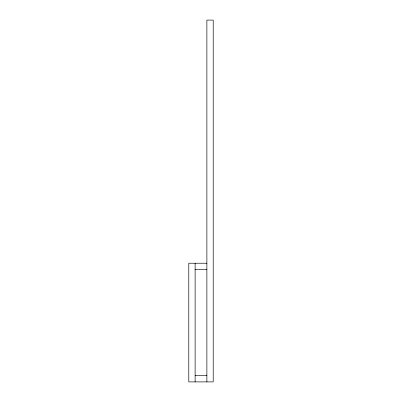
<?xml version="1.0" encoding="UTF-8"?>
<svg xmlns="http://www.w3.org/2000/svg" width="402" height="402" viewBox="0 0 402 402"><rect width="100%" height="100%" fill="white"/><g stroke="black" fill="none" stroke-linecap="round" stroke-linejoin="round"><path stroke-width="0.6" d="M206.879 263.23L188.789 263.23L188.789 381.9L213.211 381.9L213.211 20.1L206.879 20.1L206.879 381.9M195.121 269.561L206.879 269.561M195.121 375.568L206.879 375.568M195.121 263.23L195.121 381.9"/></g></svg>
